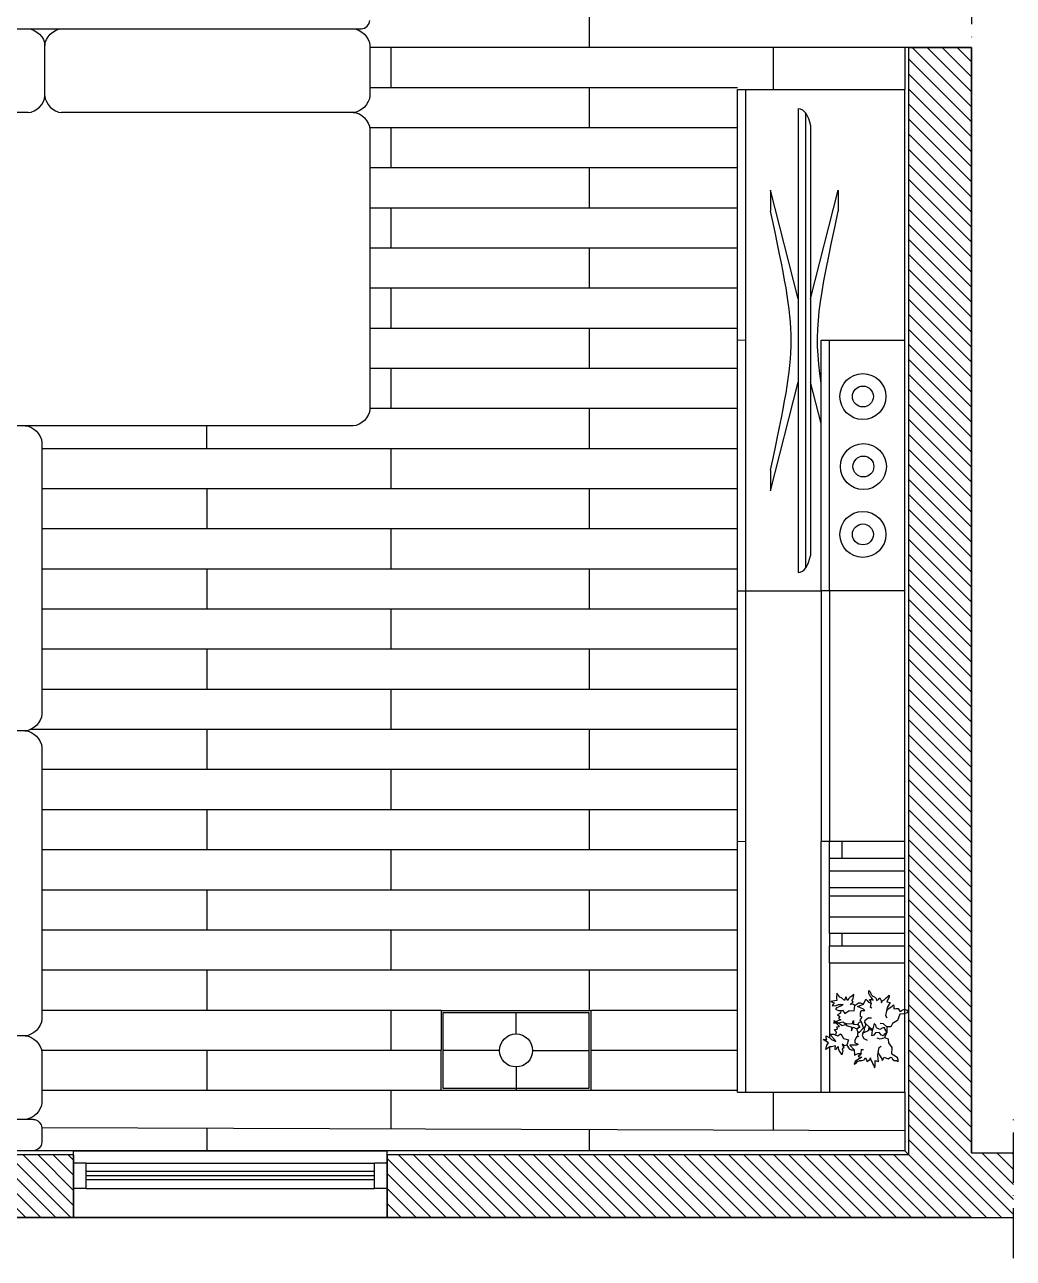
# Model space of a CAD drawing. Header units: millimetres. Extents: x 990 to 5684, y 331 to 3337.
# Drawn here: x 4099 to 4335.6, y 2051.4 to 2346.7 of the extents above; entities that cross this region are included whole.
import ezdxf

# ---------------------------------------------------------------- set-up
doc = ezdxf.new("R2010")
doc.units = ezdxf.units.MM
doc.linetypes.add('ACAD_ISO10W100', pattern=[18, 12, -3, 0, -3])
doc.layers.get('0').update_dxf_attribs({"color": 255})
for name, color, linetype, lineweight in [('A-ELEV-MBE', 255, 'Continuous', 25), ('A-FLOR-LEVL', 255, 'Continuous', 35), ('A-FURN', 8, 'Continuous', 18), ('A-GLAZ-FULL', 4, 'Continuous', 25), ('A-WALL-FULL', 255, 'Continuous', 35), ('A-WALL-FULL-EXTR', 255, 'Continuous', 35)]:
    doc.layers.add(name, color=color, linetype=linetype, lineweight=lineweight)
for name, color, linetype in [('A-SECT D-MCUT', 181, 'Continuous'), ('GIUNZIONI', 2, 'Continuous'), ('linee sezionee', 241, 'Continuous'), ('vite 3', 250, 'Continuous'), ('VITI', 2, 'Continuous'), ('VITI 2', 4, 'Continuous')]:
    doc.layers.add(name, color=color, linetype=linetype)

msp = doc.modelspace()

# ---------------------------------------------------------------- hatches: boundary and pattern name
at = {"linetype": 'Continuous'}
h = msp.add_hatch(dxfattribs=at)
h.set_pattern_fill('ANSI31', color=175, scale=0.8, angle=270)
h.paths.add_polyline_path([(4005.6, 2533.64), (3990.6, 2533.64), (3990.6, 2440.67), (3990.6, 2431.17), (4005.6, 2431.17), (4005.6, 2440.67)])
h.paths.add_polyline_path([(4230.6, 2441.17), (4165.6, 2441.17), (4165.6, 2533.64), (4155.6, 2533.64), (4155.6, 2441.17), (4085.6, 2441.17), (4085.6, 2431.17), (4230.6, 2431.17)])
h.paths.add_polyline_path([(4325.6, 2533.64), (4310.6, 2533.64), (4310.6, 2440.67), (4310.6, 2431.17), (4325.6, 2431.17), (4325.6, 2440.63)])
h.paths.add_polyline_path([(4110.73, 2076.17), (4005.6, 2076.17), (4005.6, 2196.17), (3990.6, 2196.17), (3990.6, 2076.17), (3980.6, 2076.17), (3980.6, 2061.17), (3990.6, 2061.17), (4110.73, 2061.17)])
h.paths.add_polyline_path([(4335.6, 2076.67), (4325.6, 2076.67), (4325.6, 2341.17), (4310.6, 2341.17), (4310.6, 2076.17), (4190.6, 2076.17), (4185.73, 2076.17), (4185.73, 2066.17), (4185.73, 2061.17), (4325.6, 2061.17), (4335.6, 2061.17)])

# ---------------------------------------------------------------- linework, layer by layer
for p, q in [((4310.6, 2076.17), (4310.6, 2341.17)), ((4110.73, 2076.17), (4110.73, 2077.17)), ((4185.73, 2076.17), (4185.73, 2077.17)), ((4190.6, 2076.17), (4185.73, 2076.17)), ((4310.6, 2076.17), (4190.6, 2076.17)), ((4185.73, 2066.17), (4185.73, 2066.17))]:
    msp.add_line(p, q)
for p, q in [((4110.73, 2077.17), (4185.73, 2077.17)), ((4325.6, 2076.67), (4335.6, 2076.67)), ((4325.6, 2061.17), (4335.6, 2061.17))]:
    msp.add_line(p, q, dxfattribs=at)
at = {"layer": 'A-ELEV-MBE'}
msp.add_line((4110.73, 2076.17), (4005.6, 2076.17), dxfattribs=at)
at = {"layer": 'A-FLOR-LEVL'}
for p, q in [((4185.73, 2076.17), (4185.73, 2066.17)), ((4110.73, 2061.17), (4325.6, 2061.17))]:
    msp.add_line(p, q, dxfattribs=at)
at = {"layer": 'A-FURN'}
for p, q in [((4271.6, 2271.17), (4269.6, 2271.17)), ((4271.6, 2151.17), (4269.6, 2151.17)), ((4101.1, 2077.17), (4067.85, 2077.17))]:
    msp.add_line(p, q, dxfattribs=at)
at = {"layer": 'A-GLAZ-FULL'}
for p, q in [((4198.64, 2110.77), (4198.6, 2091.57)), ((4234.6, 2110.67), (4198.6, 2110.67)), ((4199.1, 2110.17), (4199.1, 2092.17)), ((4234.1, 2092.17), (4234.1, 2110.17)), ((4234.6, 2091.67), (4234.6, 2110.67)), ((4198.6, 2091.67), (4234.6, 2091.67)), ((4199.1, 2092.17), (4234.1, 2092.17)), ((4113.73, 2074.17), (4110.73, 2074.17)), ((4113.73, 2068.17), (4113.73, 2074.17)), ((4185.73, 2074.17), (4182.73, 2074.17)), ((4182.73, 2068.17), (4182.73, 2074.17)), ((4113.73, 2068.17), (4110.73, 2068.17)), ((4185.73, 2068.17), (4182.73, 2068.17))]:
    msp.add_line(p, q, dxfattribs=at)
at = {"layer": 'A-GLAZ-FULL', "linetype": 'Continuous'}
for p, q in [((4113.73, 2074.17), (4182.73, 2074.17)), ((4113.73, 2068.17), (4182.73, 2068.17))]:
    msp.add_line(p, q, dxfattribs=at)
at = {"layer": 'A-GLAZ-FULL'}
msp.add_circle((4216.6, 2101.17), 3.96, dxfattribs=at)
msp.add_open_spline([(4284.09, 2326.57), (4285.59, 2326.57), (4286.49, 2324.92), (4287.09, 2322.57)], degree=3, dxfattribs=at)
at = {"layer": 'A-SECT D-MCUT'}
for p, q in [((4234.1, 2350.77), (4234.1, 2341.17)), ((4309.6, 2341.17), (4181.6, 2341.17)), ((4186.6, 2341.17), (4186.6, 2331.57)), ((4278.1, 2341.17), (4278.1, 2331.17)), ((4310.6, 2341.17), (4309.6, 2341.17)), ((4309.6, 2341.17), (4309.6, 2331.17)), ((4269.6, 2331.57), (4181.6, 2331.57)), ((4234.1, 2331.57), (4234.1, 2321.97)), ((4269.6, 2321.97), (4181.58, 2321.97)), ((4186.6, 2321.97), (4186.6, 2312.37)), ((4269.6, 2312.37), (4181.6, 2312.37)), ((4234.1, 2312.37), (4234.1, 2302.77)), ((4269.6, 2302.77), (4181.6, 2302.77)), ((4186.6, 2302.77), (4186.6, 2293.17)), ((4269.6, 2293.17), (4181.6, 2293.17)), ((4234.1, 2293.17), (4234.1, 2283.57)), ((4269.6, 2283.57), (4181.6, 2283.57)), ((4186.6, 2283.57), (4186.6, 2273.97)), ((4269.6, 2273.97), (4181.6, 2273.97)), ((4234.1, 2273.97), (4234.1, 2264.37)), ((4269.6, 2264.37), (4181.6, 2264.37)), ((4186.6, 2264.37), (4186.6, 2254.77)), ((4269.6, 2254.77), (4181.6, 2254.77)), ((4234.1, 2254.77), (4234.1, 2245.17)), ((4142.6, 2245.17), (4142.6, 2250.67)), ((4269.6, 2245.17), (4103.1, 2245.17)), ((4186.6, 2245.17), (4186.6, 2235.57)), ((4269.6, 2235.57), (4103.1, 2235.57)), ((4142.6, 2235.57), (4142.6, 2225.97)), ((4234.1, 2235.57), (4234.1, 2225.97)), ((4269.6, 2225.97), (4103.1, 2225.97)), ((4186.6, 2225.97), (4186.6, 2216.37)), ((4269.6, 2216.37), (4103.1, 2216.37)), ((4142.6, 2216.37), (4142.6, 2206.77)), ((4234.1, 2216.37), (4234.1, 2206.77)), ((4269.6, 2206.77), (4103.1, 2206.77)), ((4186.6, 2206.77), (4186.6, 2197.17)), ((4269.6, 2197.17), (4103.1, 2197.17)), ((4142.6, 2197.17), (4142.6, 2187.57)), ((4234.1, 2197.17), (4234.1, 2187.57)), ((4269.6, 2187.57), (4103.1, 2187.57)), ((4186.6, 2187.57), (4186.6, 2177.97)), ((4269.6, 2177.97), (4100.39, 2177.97)), ((4142.6, 2177.97), (4142.6, 2168.37)), ((4234.1, 2177.97), (4234.1, 2168.37)), ((4269.6, 2168.37), (4103.1, 2168.37)), ((4186.6, 2168.37), (4186.6, 2158.77)), ((4269.6, 2158.77), (4103.1, 2158.77)), ((4142.6, 2158.77), (4142.6, 2149.17)), ((4234.1, 2158.77), (4234.1, 2149.17)), ((4269.6, 2149.17), (4103.1, 2149.17)), ((4186.6, 2149.17), (4186.6, 2139.57)), ((4269.6, 2139.57), (4103.1, 2139.57)), ((4142.6, 2139.57), (4142.6, 2129.97)), ((4234.1, 2139.57), (4234.1, 2129.97)), ((4269.6, 2129.97), (4103.1, 2129.97)), ((4186.6, 2129.97), (4186.6, 2120.37)), ((4269.6, 2120.37), (4103.1, 2120.37)), ((4142.6, 2120.37), (4142.6, 2110.77)), ((4234.1, 2120.37), (4234.1, 2110.77)), ((4198.64, 2110.77), (4103.1, 2110.77)), ((4186.6, 2110.77), (4186.6, 2101.17)), ((4269.6, 2110.77), (4234.67, 2110.77)), ((4198.62, 2101.17), (4103.05, 2101.17)), ((4142.6, 2101.17), (4142.6, 2091.57)), ((4269.6, 2101.17), (4234.6, 2101.17)), ((4216.6, 2097.21), (4216.6, 2091.57)), ((4198.6, 2091.57), (4103.1, 2091.57)), ((4186.6, 2091.57), (4186.6, 2082.39)), ((4269.6, 2091.57), (4234.6, 2091.57)), ((4278.1, 2091.17), (4278.1, 2082.08)), ((4309.6, 2091.17), (4309.6, 2077.17)), ((4309.6, 2081.97), (4103.1, 2082.67)), ((4142.6, 2082.53), (4142.6, 2077.17)), ((4234.1, 2082.22), (4234.1, 2077.17)), ((4309.6, 2077.17), (4067.85, 2077.17)), ((4309.6, 2077.17), (4310.6, 2076.17))]:
    msp.add_line(p, q, dxfattribs=at)
at = {"layer": 'A-WALL-FULL'}
msp.add_line((4310.6, 2341.17), (4325.6, 2341.17), dxfattribs=at)
at = {"layer": 'A-WALL-FULL-EXTR'}
for p, q in [((4325.6, 2076.67), (4325.6, 2341.17)), ((4110.73, 2061.17), (4110.73, 2076.17)), ((4185.73, 2066.17), (4185.73, 2061.17)), ((4110.73, 2061.17), (3990.6, 2061.17))]:
    msp.add_line(p, q, dxfattribs=at)
at = {"layer": 'GIUNZIONI'}
for p, q in [((4216.6, 2105.13), (4216.6, 2110.17)), ((4212.64, 2101.17), (4199.1, 2101.17)), ((4220.56, 2101.17), (4234.1, 2101.17)), ((4216.6, 2097.21), (4216.6, 2092.17))]:
    msp.add_line(p, q, dxfattribs=at)
at = {"layer": 'linee sezionee', "linetype": 'ACAD_ISO10W100'}
for p, q in [((4325.6, 2431.17), (4325.6, 2341.17)), ((4335.6, 2051.42), (4335.6, 2086.42))]:
    msp.add_line(p, q, dxfattribs=at)
at = {"layer": 'vite 3'}
for p, q in [((4182.73, 2072.17), (4113.73, 2072.17)), ((4182.73, 2071.17), (4113.73, 2071.17)), ((4182.73, 2070.17), (4113.73, 2070.17))]:
    msp.add_line(p, q, dxfattribs=at)
for points in [[(4297.68, 2111.95), (4297.22, 2112.28), (4296.55, 2112.18), (4297.24, 2112.8), (4296.97, 2113.19), (4297.27, 2113.54), (4297.45, 2114.58), (4296.92, 2114.16), (4296.49, 2113.86), (4296.19, 2113.51), (4296.02, 2113.11), (4295.72, 2113.48), (4295.63, 2113.99), (4295.41, 2113.84), (4295.2, 2113.14), (4294.46, 2113.76), (4294.07, 2113.92), (4293.4, 2114.85), (4293.25, 2113.79), (4293.39, 2113.13), (4291.96, 2112.9), (4292.75, 2112.58), (4292.45, 2112.23), (4292.28, 2111.83), (4293.23, 2111.9), (4293.79, 2112.14), (4294.39, 2112.13), (4294.87, 2112.17), (4294.44, 2111.87), (4293.32, 2111.39), (4293.02, 2111.04), (4293.8, 2110.72), (4294.28, 2110.76), (4294.75, 2110.8), (4295.3, 2109.98), (4296.32, 2110.77), (4297.54, 2110.65), (4297.68, 2111.95), (4298.54, 2112.54), (4299.01, 2112.58), (4299.72, 2112.28), (4300.3, 2113.46), (4300.6, 2113.1), (4300.91, 2112.73), (4301.56, 2112.46), (4301.47, 2112.97), (4301.16, 2113.34), (4301.64, 2113.38), (4302.03, 2113.21), (4301.67, 2113.83), (4301.37, 2114.2), (4301.01, 2114.82), (4301, 2115.53), (4301.31, 2115.17), (4301.54, 2114.6), (4301.97, 2114.18), (4302.36, 2114.02), (4302.8, 2113.6), (4302.89, 2113.09), (4303.32, 2113.39), (4303.62, 2113.73), (4303.97, 2113.11), (4304.06, 2112.6), (4304.23, 2113.01), (4304.66, 2113.3), (4305.17, 2113.8), (4305.6, 2114.09), (4305.9, 2114.44), (4305.86, 2113.98), (4305.36, 2112.77), (4306.14, 2112.65), (4305.44, 2111.42), (4305.25, 2110.69), (4305, 2109.55), (4305.33, 2108.99)], [(4300.1, 2107.86), (4300.19, 2107.35), (4300.16, 2106.89), (4299.86, 2106.54), (4299.73, 2106.59), (4299.24, 2107.98), (4298.93, 2108.35), (4299.1, 2108.75), (4299.4, 2109.1), (4299.01, 2109.26), (4298.99, 2110.21), (4299.17, 2110.71), (4300.07, 2110.72), (4299.76, 2111.08), (4298.33, 2111.68), (4299.72, 2112.28)], [(4305.25, 2110.69), (4305.77, 2111.18), (4306.62, 2111.77), (4306.92, 2112.12), (4307.01, 2111.61), (4306.97, 2111.15), (4307.45, 2111.19), (4308.06, 2111.18), (4308.41, 2110.57), (4308.72, 2110.54), (4308.97, 2110.8), (4309.53, 2111.04), (4310.05, 2110.82), (4310.52, 2110.86), (4310.35, 2110.46), (4310.05, 2110.11), (4309.37, 2109.92), (4308.42, 2109.84), (4307.91, 2108.34), (4306.68, 2107.58), (4306.3, 2106.83), (4305.34, 2106.86), (4305.29, 2105.38), (4304.71, 2104.99), (4304.42, 2104.64), (4304.02, 2104.8), (4303.5, 2105.45), (4302.59, 2105.4), (4302.21, 2104.85), (4301.73, 2104.65), (4301.9, 2105.93), (4301.93, 2106.38), (4301.51, 2106.09), (4301.03, 2106.05), (4301.08, 2106.8), (4300.41, 2107.49), (4300.1, 2107.86), (4300.16, 2108.43), (4300.83, 2108.95), (4301.69, 2109.01)], [(4301.56, 2112.46), (4301.34, 2111.59), (4301.74, 2111.35)], [(4294.28, 2110.76), (4294.21, 2110.06), (4293.51, 2109.66), (4294.09, 2109.26), (4293.78, 2108.83), (4294.32, 2108.53), (4292.97, 2107.99), (4292.54, 2107.69), (4293.74, 2107.78), (4294.79, 2108.02), (4295.31, 2107.7), (4295.7, 2107.18), (4296.93, 2106.72), (4296.88, 2106.36), (4296.84, 2105.9), (4297.18, 2106.71), (4298.09, 2106.46), (4298.86, 2106.72), (4298.41, 2107.5), (4298.76, 2107.94), (4299.24, 2107.98)], [(4293.1, 2104.85), (4293.3, 2105.52), (4292.82, 2106.16), (4293.5, 2106.3), (4293.38, 2106.81), (4293.99, 2106.89), (4292.96, 2107.91), (4292.67, 2108.34), (4293.74, 2107.8), (4294.62, 2107.18), (4295.23, 2107.28), (4295.78, 2107.6), (4297.1, 2107.55), (4297.19, 2107.91), (4297.33, 2108.34), (4297.33, 2107.47), (4298.27, 2107.35), (4298.88, 2106.81), (4298.16, 2106.26), (4298.32, 2105.72), (4298.74, 2105.5)], [(4295.78, 2102.44), (4295.23, 2102.31), (4294.65, 2102.66), (4295.05, 2101.82), (4294.65, 2101.57), (4294.79, 2101.13), (4294.56, 2100.1), (4294.23, 2100.69), (4293.94, 2101.13), (4293.8, 2101.57), (4293.8, 2102), (4293.38, 2101.79), (4293.1, 2101.35), (4292.96, 2101.57), (4293.03, 2102.29), (4292.11, 2102), (4291.69, 2102), (4290.71, 2101.41), (4290.98, 2102.44), (4291.36, 2103), (4290.13, 2103.76), (4290.98, 2103.76), (4290.84, 2104.19), (4290.84, 2104.63), (4291.69, 2104.19), (4292.11, 2103.76), (4292.67, 2103.54), (4293.1, 2103.31), (4292.82, 2103.76), (4291.97, 2104.63), (4291.83, 2105.07), (4292.67, 2105.07), (4293.1, 2104.85), (4293.52, 2104.63), (4294.33, 2105.18), (4294.98, 2104.05), (4296.15, 2103.69), (4295.78, 2102.44), (4296.34, 2101.57), (4296.77, 2101.35), (4297.53, 2101.35), (4297.61, 2100.04), (4298.04, 2100.26), (4298.46, 2100.47), (4299.16, 2100.47), (4298.88, 2100.04), (4298.46, 2099.82), (4298.88, 2099.6), (4299.31, 2099.6), (4298.74, 2099.16), (4298.32, 2098.95), (4297.75, 2098.51), (4297.47, 2097.85), (4297.9, 2098.07), (4298.32, 2098.51), (4298.88, 2098.73), (4299.31, 2098.73), (4299.87, 2098.95), (4300.15, 2099.38), (4300.43, 2098.95), (4300.57, 2098.51), (4301.14, 2098.95), (4301.42, 2099.38), (4301.42, 2098.95), (4301.7, 2098.51), (4301.99, 2097.85), (4302.27, 2097.42), (4302.41, 2096.98), (4302.55, 2097.42), (4302.55, 2098.73), (4303.32, 2098.54), (4303.15, 2099.95), (4303.26, 2100.69), (4303.46, 2101.84), (4303.97, 2102.23)], [(4299.59, 2105.29), (4299.87, 2105.72), (4300.01, 2106.16), (4299.87, 2106.6), (4299.73, 2106.6), (4298.74, 2105.5), (4298.32, 2105.29), (4298.32, 2104.85), (4298.46, 2104.41), (4298.04, 2104.41), (4297.66, 2103.55), (4297.63, 2103.01), (4298.46, 2102.66), (4298.04, 2102.44), (4296.48, 2102.44), (4297.53, 2101.35)], [(4303.26, 2100.69), (4303.54, 2100.04), (4304.1, 2099.16), (4304.24, 2098.73), (4304.52, 2099.16), (4304.67, 2099.6), (4305.09, 2099.38), (4305.65, 2099.16), (4306.22, 2099.58), (4306.51, 2099.49), (4306.64, 2099.16), (4307.06, 2098.73), (4307.63, 2098.73), (4308.05, 2098.51), (4308.05, 2098.95), (4307.91, 2099.38), (4307.35, 2099.82), (4306.5, 2100.26), (4306.61, 2101.84), (4305.77, 2103.01), (4305.7, 2103.85), (4304.81, 2104.19), (4305.33, 2105.58), (4304.95, 2106.16), (4304.81, 2106.6), (4304.38, 2106.6), (4303.65, 2106.2), (4302.83, 2106.6), (4302.69, 2107.25), (4302.32, 2107.62), (4301.99, 2106.38), (4301.85, 2105.94), (4301.56, 2106.38), (4301.14, 2106.6), (4300.89, 2105.88), (4300.01, 2105.5), (4299.59, 2105.29), (4299.42, 2104.73), (4299.84, 2104), (4300.61, 2103.61)], [(4305.34, 2106.86), (4304.49, 2107.56), (4303.72, 2107.59)], [(4304.81, 2104.19), (4303.75, 2103.87), (4303.03, 2104.14)], [(4299.16, 2100.47), (4299.3, 2101.37), (4299.76, 2101.43)]]:
    msp.add_lwpolyline(points, dxfattribs=at)
at = {"layer": 'VITI'}
for p, q in [((4018.1, 2345.67), (4099.85, 2345.67)), ((4099.85, 2345.67), (4179.6, 2345.67)), ((4103.85, 2329.67), (4103.85, 2341.67)), ((4181.6, 2341.67), (4181.6, 2329.67)), ((4269.6, 2091.17), (4269.6, 2331.17)), ((4269.6, 2331.17), (4309.6, 2331.17)), ((4271.6, 2091.17), (4271.6, 2331.17)), ((4099.85, 2325.67), (4047.65, 2325.67)), ((4177.6, 2325.67), (4107.85, 2325.67)), ((4181.6, 2321.67), (4181.6, 2254.67)), ((4289.6, 2211.17), (4289.6, 2271.17)), ((4289.6, 2271.17), (4309.6, 2271.17)), ((4291.6, 2211.17), (4291.6, 2271.17)), ((4099.1, 2250.67), (4047.97, 2250.67)), ((4177.6, 2250.67), (4099.1, 2250.67)), ((4103.1, 2246.67), (4103.1, 2181.67)), ((4269.6, 2211.17), (4289.6, 2211.17)), ((4289.6, 2211.17), (4289.6, 2151.17)), ((4309.6, 2211.17), (4289.6, 2211.17)), ((4291.6, 2211.17), (4291.6, 2151.17)), ((4099.1, 2177.67), (4046.45, 2177.67)), ((4103.1, 2173.67), (4103.1, 2108.67)), ((4289.6, 2091.17), (4289.6, 2151.17)), ((4309.6, 2151.17), (4289.6, 2151.17)), ((4291.6, 2129.17), (4291.6, 2151.17)), ((4291.6, 2129.17), (4291.6, 2126.17)), ((4291.6, 2122.17), (4291.6, 2126.17)), ((4291.6, 2122.17), (4291.6, 2104.24)), ((4099.1, 2104.67), (4030.1, 2104.67)), ((4103.1, 2100.67), (4103.1, 2088.67)), ((4291.6, 2101.95), (4291.6, 2091.17)), ((4101.1, 2084.67), (4018.1, 2084.67)), ((4103.1, 2082.67), (4103.1, 2079.17))]:
    msp.add_line(p, q, dxfattribs=at)
at = {"layer": 'VITI', "linetype": 'Continuous'}
for p, q in [((4309.6, 2091.17), (4309.6, 2331.17)), ((4269.6, 2091.17), (4309.6, 2091.17))]:
    msp.add_line(p, q, dxfattribs=at)
at = {"layer": 'VITI'}
for points in [[(4179.6, 2345.67), (4180.54, 2345.67), (4181.6, 2346.73), (4181.6, 2347.67)], [(4099.85, 2345.67), (4101.73, 2345.67), (4103.85, 2343.55), (4103.85, 2341.67)], [(4103.85, 2341.67), (4103.85, 2343.55), (4105.96, 2345.67), (4107.85, 2345.67)], [(4177.6, 2345.67), (4179.48, 2345.67), (4181.6, 2343.55), (4181.6, 2341.67)], [(4099.85, 2325.67), (4101.73, 2325.67), (4103.85, 2327.78), (4103.85, 2329.67)], [(4103.85, 2329.67), (4103.85, 2327.78), (4105.96, 2325.67), (4107.85, 2325.67)], [(4181.6, 2329.67), (4181.6, 2327.78), (4179.48, 2325.67), (4177.6, 2325.67)], [(4177.6, 2325.67), (4179.48, 2325.67), (4181.6, 2323.55), (4181.6, 2321.67)], [(4181.6, 2254.67), (4181.6, 2252.78), (4179.48, 2250.67), (4177.6, 2250.67)], [(4099.1, 2250.67), (4100.98, 2250.67), (4103.1, 2248.55), (4103.1, 2246.67)], [(4103.1, 2181.67), (4103.1, 2179.78), (4100.98, 2177.67), (4099.1, 2177.67)], [(4099.1, 2177.67), (4100.98, 2177.67), (4103.1, 2175.55), (4103.1, 2173.67)], [(4103.1, 2108.67), (4103.1, 2106.78), (4100.98, 2104.67), (4099.1, 2104.67)], [(4099.1, 2104.67), (4100.98, 2104.67), (4103.1, 2102.55), (4103.1, 2100.67)], [(4103.1, 2088.67), (4103.1, 2086.78), (4100.98, 2084.67), (4099.1, 2084.67)], [(4101.1, 2084.67), (4102.04, 2084.67), (4103.1, 2083.61), (4103.1, 2082.67)], [(4103.1, 2079.17), (4103.1, 2078.23), (4102.04, 2077.17), (4101.1, 2077.17)]]:
    msp.add_open_spline(points, degree=3, dxfattribs=at)
at = {"layer": 'VITI 2'}
for p, q in [((4284.09, 2326.57), (4284.09, 2215.57)), ((4285.84, 2325.58), (4285.84, 2216.56)), ((4287.09, 2322.57), (4287.09, 2219.57)), ((4284.09, 2281.07), (4277.49, 2307.07)), ((4277.49, 2307.07), (4277.49, 2302.07)), ((4287.09, 2281.07), (4293.69, 2307.07)), ((4293.69, 2307.07), (4293.69, 2302.07)), ((4277.49, 2235.07), (4284.09, 2261.07)), ((4289.6, 2251.21), (4287.09, 2261.07)), ((4277.49, 2240.07), (4277.49, 2235.07)), ((4294.6, 2147.17), (4294.6, 2151.17)), ((4291.6, 2147.17), (4309.6, 2147.17)), ((4291.6, 2144.17), (4309.6, 2144.17)), ((4291.6, 2140.17), (4309.6, 2140.17)), ((4291.6, 2138.17), (4309.6, 2138.17)), ((4291.6, 2133.17), (4309.6, 2133.17)), ((4309.6, 2129.17), (4291.6, 2129.17)), ((4294.6, 2126.17), (4294.6, 2129.17)), ((4291.6, 2126.17), (4309.6, 2126.17)), ((4291.6, 2122.17), (4309.6, 2122.17)), ((4234.1, 2110.17), (4199.1, 2110.17))]:
    msp.add_line(p, q, dxfattribs=at)
for centre, radius in [((4299.6, 2257.67), 5.5), ((4299.6, 2257.67), 2.5), ((4299.72, 2240.92), 5.5), ((4299.72, 2240.92), 2.5), ((4299.6, 2224.67), 5.5), ((4299.6, 2224.67), 2.5)]:
    msp.add_circle(centre, radius, dxfattribs=at)
for points in [[(4277.49, 2240.07), (4284.09, 2271.07), (4284.09, 2271.07), (4277.49, 2302.07)], [(4289.6, 2260.87), (4287.66, 2273.72), (4289.02, 2280.14), (4293.69, 2302.07)], [(4284.09, 2215.57), (4285.59, 2215.57), (4286.49, 2217.21), (4287.09, 2219.57)]]:
    msp.add_open_spline(points, degree=3, dxfattribs=at)

doc.saveas('drawing.dxf')
